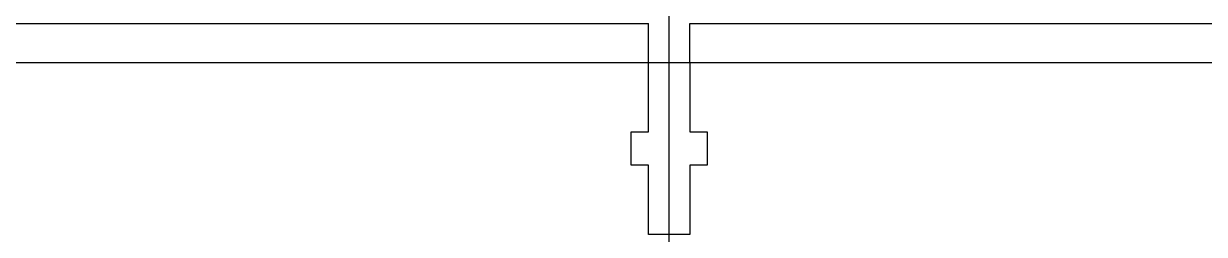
# Model space of a CAD drawing. Header units: millimetres. Extents: x -118 to 1034, y -2217 to 612.
# Drawn here: x 599 to 684.1, y 596.4 to 611.6 of the extents above; entities that cross this region are included whole.
import ezdxf

# ---------------------------------------------------------------- set-up
doc = ezdxf.new("R2010")
doc.units = ezdxf.units.MM
doc.layers.add('text', color=5, linetype='Continuous')

# ---------------------------------------------------------------- blocks, each defined once
blk = doc.blocks.new('M3 Bolt Nut Slot')
for p, q in [((-7.4, 0), (-7.4, 1.25)), ((-7.4, 1.25), (-5, 1.25)), ((-5, 1.25), (-5, 0)), ((-12.4, -3), (-12.4, 0)), ((-12.4, 0), (-7.4, 0)), ((-5, 0), (0, 0)), ((-7.4, -3), (-12.4, -3)), ((-7.4, -4.25), (-7.4, -3)), ((0, -3), (-5, -3)), ((-5, -3), (-5, -4.25)), ((-5, -4.25), (-7.4, -4.25))]:
    blk.add_line(p, q)
blk = doc.blocks.new('Back Panel')
for p, q in [((0, 2.798), (208.5, 2.798)), ((0, 2.798), (208.5, 2.798)), ((0, 2.798), (208.5, 2.798)), ((0, 2.798), (208.5, 2.798)), ((0, 2.798), (208.5, 2.798)), ((0, 2.798), (208.5, 2.798)), ((0, 2.798), (208.5, 2.798)), ((0, 2.798), (208.5, 2.798)), ((0, 2.798), (208.5, 2.798)), ((0, 2.798), (208.5, 2.798)), ((0, 2.798), (208.5, 2.798)), ((0, 2.798), (208.5, 2.798)), ((0, 2.798), (208.5, 2.798)), ((0, 2.798), (208.5, 2.798)), ((0, 2.798), (208.5, 2.798)), ((0, 2.798), (208.5, 2.798)), ((0, 2.798), (208.5, 2.798)), ((0, 2.798), (208.5, 2.798)), ((0, 2.798), (208.5, 2.798)), ((0, 2.798), (208.5, 2.798)), ((0, 2.798), (208.5, 2.798)), ((0, 2.798), (208.5, 2.798)), ((0, 2.798), (208.5, 2.798)), ((0, 2.798), (208.5, 2.798)), ((0, 2.798), (208.5, 2.798)), ((0, 2.798), (208.5, 2.798)), ((0, 2.798), (208.5, 2.798)), ((0, 2.798), (208.5, 2.798)), ((0, 2.798), (208.5, 2.798)), ((0, 2.798), (208.5, 2.798)), ((208.5, 0), (208.5, 2.798)), ((208.5, 0), (208.5, 2.798)), ((208.5, 0), (208.5, 2.798)), ((208.5, 0), (208.5, 2.798)), ((208.5, 0), (208.5, 2.798)), ((208.5, 0), (208.5, 2.798)), ((208.5, 0), (208.5, 2.798)), ((208.5, 0), (208.5, 2.798)), ((208.5, 0), (208.5, 2.798)), ((208.5, 0), (208.5, 2.798)), ((208.5, 0), (208.5, 2.798)), ((208.5, 0), (208.5, 2.798)), ((208.5, 0), (208.5, 2.798)), ((208.5, 0), (208.5, 2.798)), ((208.5, 0), (208.5, 2.798)), ((208.5, 0), (208.5, 2.798)), ((208.5, 0), (208.5, 2.798)), ((208.5, 0), (208.5, 2.798)), ((208.5, 0), (208.5, 2.798)), ((208.5, 0), (208.5, 2.798)), ((208.5, 0), (208.5, 2.798)), ((208.5, 0), (208.5, 2.798)), ((208.5, 0), (208.5, 2.798)), ((208.5, 0), (208.5, 2.798)), ((208.5, 0), (208.5, 2.798)), ((208.5, 0), (208.5, 2.798)), ((208.5, 0), (208.5, 2.798)), ((208.5, 0), (208.5, 2.798)), ((208.5, 0), (208.5, 2.798)), ((208.5, 0), (208.5, 2.798)), ((211.5, 0), (211.5, 2.798)), ((211.5, 2.798), (420, 2.798)), ((211.5, 0), (211.5, 2.798)), ((211.5, 2.798), (420, 2.798)), ((211.5, 0), (211.5, 2.798)), ((211.5, 2.798), (420, 2.798)), ((211.5, 0), (211.5, 2.798)), ((211.5, 2.798), (420, 2.798)), ((211.5, 0), (211.5, 2.798)), ((211.5, 2.798), (420, 2.798)), ((211.5, 0), (211.5, 2.798)), ((211.5, 2.798), (420, 2.798)), ((211.5, 0), (211.5, 2.798)), ((211.5, 2.798), (420, 2.798)), ((211.5, 0), (211.5, 2.798)), ((211.5, 2.798), (420, 2.798)), ((211.5, 0), (211.5, 2.798)), ((211.5, 2.798), (420, 2.798)), ((211.5, 0), (211.5, 2.798)), ((211.5, 2.798), (420, 2.798)), ((211.5, 0), (211.5, 2.798)), ((211.5, 2.798), (420, 2.798)), ((211.5, 0), (211.5, 2.798)), ((211.5, 2.798), (420, 2.798)), ((211.5, 0), (211.5, 2.798)), ((211.5, 2.798), (420, 2.798)), ((211.5, 0), (211.5, 2.798)), ((211.5, 2.798), (420, 2.798)), ((211.5, 0), (211.5, 2.798)), ((211.5, 2.798), (420, 2.798)), ((211.5, 0), (211.5, 2.798)), ((211.5, 2.798), (420, 2.798)), ((211.5, 0), (211.5, 2.798)), ((211.5, 2.798), (420, 2.798)), ((211.5, 0), (211.5, 2.798)), ((211.5, 2.798), (420, 2.798)), ((211.5, 0), (211.5, 2.798)), ((211.5, 2.798), (420, 2.798)), ((211.5, 0), (211.5, 2.798)), ((211.5, 2.798), (420, 2.798)), ((211.5, 0), (211.5, 2.798)), ((211.5, 2.798), (420, 2.798)), ((211.5, 0), (211.5, 2.798)), ((211.5, 2.798), (420, 2.798)), ((211.5, 0), (211.5, 2.798)), ((211.5, 2.798), (420, 2.798)), ((211.5, 0), (211.5, 2.798)), ((211.5, 2.798), (420, 2.798)), ((211.5, 0), (211.5, 2.798)), ((211.5, 2.798), (420, 2.798)), ((211.5, 0), (211.5, 2.798)), ((211.5, 2.798), (420, 2.798)), ((211.5, 0), (211.5, 2.798)), ((211.5, 2.798), (420, 2.798)), ((211.5, 0), (211.5, 2.798)), ((211.5, 2.798), (420, 2.798)), ((211.5, 0), (211.5, 2.798)), ((211.5, 2.798), (420, 2.798)), ((211.5, 0), (211.5, 2.798)), ((211.5, 2.798), (420, 2.798))]:
    blk.add_line(p, q)
at = {"layer": 'text'}
blk.add_line((0, 0), (420, 0), dxfattribs=at)
blk.add_line((0, 0), (420, 0), dxfattribs=at)
blk.add_line((0, 0), (420, 0), dxfattribs=at)
blk.add_line((0, 0), (420, 0), dxfattribs=at)
blk.add_line((0, 0), (420, 0), dxfattribs=at)
blk.add_line((0, 0), (420, 0), dxfattribs=at)
blk.add_line((0, 0), (420, 0), dxfattribs=at)
blk.add_line((0, 0), (420, 0), dxfattribs=at)
blk.add_line((0, 0), (420, 0), dxfattribs=at)
blk.add_line((0, 0), (420, 0), dxfattribs=at)
blk.add_line((0, 0), (420, 0), dxfattribs=at)
blk.add_line((0, 0), (420, 0), dxfattribs=at)
blk.add_line((0, 0), (420, 0), dxfattribs=at)
blk.add_line((0, 0), (420, 0), dxfattribs=at)
blk.add_line((0, 0), (420, 0), dxfattribs=at)
blk.add_line((0, 0), (420, 0), dxfattribs=at)
blk.add_line((0, 0), (420, 0), dxfattribs=at)
blk.add_line((0, 0), (420, 0), dxfattribs=at)
blk.add_line((0, 0), (420, 0), dxfattribs=at)
blk.add_line((0, 0), (420, 0), dxfattribs=at)
blk.add_line((0, 0), (420, 0), dxfattribs=at)
blk.add_line((0, 0), (420, 0), dxfattribs=at)
blk.add_line((0, 0), (420, 0), dxfattribs=at)
blk.add_line((0, 0), (420, 0), dxfattribs=at)
blk.add_line((0, 0), (420, 0), dxfattribs=at)
blk.add_line((0, 0), (420, 0), dxfattribs=at)
blk.add_line((0, 0), (420, 0), dxfattribs=at)
blk.add_line((0, 0), (420, 0), dxfattribs=at)
blk.add_line((0, 0), (420, 0), dxfattribs=at)
blk.add_line((0, 0), (420, 0), dxfattribs=at)
at = {"rotation": 90}
blk.add_blockref('M3 Bolt Nut Slot', (208.5, 0), dxfattribs=at)
blk.add_blockref('M3 Bolt Nut Slot', (208.5, 0), dxfattribs=at)
blk.add_blockref('M3 Bolt Nut Slot', (208.5, 0), dxfattribs=at)
blk.add_blockref('M3 Bolt Nut Slot', (208.5, 0), dxfattribs=at)
blk.add_blockref('M3 Bolt Nut Slot', (208.5, 0), dxfattribs=at)
blk.add_blockref('M3 Bolt Nut Slot', (208.5, 0), dxfattribs=at)
blk.add_blockref('M3 Bolt Nut Slot', (208.5, 0), dxfattribs=at)
blk.add_blockref('M3 Bolt Nut Slot', (208.5, 0), dxfattribs=at)
blk.add_blockref('M3 Bolt Nut Slot', (208.5, 0), dxfattribs=at)
blk.add_blockref('M3 Bolt Nut Slot', (208.5, 0), dxfattribs=at)
blk.add_blockref('M3 Bolt Nut Slot', (208.5, 0), dxfattribs=at)
blk.add_blockref('M3 Bolt Nut Slot', (208.5, 0), dxfattribs=at)
blk.add_blockref('M3 Bolt Nut Slot', (208.5, 0), dxfattribs=at)
blk.add_blockref('M3 Bolt Nut Slot', (208.5, 0), dxfattribs=at)
blk.add_blockref('M3 Bolt Nut Slot', (208.5, 0), dxfattribs=at)
blk.add_blockref('M3 Bolt Nut Slot', (208.5, 0), dxfattribs=at)
blk.add_blockref('M3 Bolt Nut Slot', (208.5, 0), dxfattribs=at)
blk.add_blockref('M3 Bolt Nut Slot', (208.5, 0), dxfattribs=at)
blk.add_blockref('M3 Bolt Nut Slot', (208.5, 0), dxfattribs=at)
blk.add_blockref('M3 Bolt Nut Slot', (208.5, 0), dxfattribs=at)
blk.add_blockref('M3 Bolt Nut Slot', (208.5, 0), dxfattribs=at)
blk.add_blockref('M3 Bolt Nut Slot', (208.5, 0), dxfattribs=at)
blk.add_blockref('M3 Bolt Nut Slot', (208.5, 0), dxfattribs=at)
blk.add_blockref('M3 Bolt Nut Slot', (208.5, 0), dxfattribs=at)
blk.add_blockref('M3 Bolt Nut Slot', (208.5, 0), dxfattribs=at)
blk.add_blockref('M3 Bolt Nut Slot', (208.5, 0), dxfattribs=at)
blk.add_blockref('M3 Bolt Nut Slot', (208.5, 0), dxfattribs=at)
blk.add_blockref('M3 Bolt Nut Slot', (208.5, 0), dxfattribs=at)
blk.add_blockref('M3 Bolt Nut Slot', (208.5, 0), dxfattribs=at)
blk.add_blockref('M3 Bolt Nut Slot', (208.5, 0), dxfattribs=at)

msp = doc.modelspace()

# ---------------------------------------------------------------- linework, layer by layer
msp.add_xline((645.5074, -1622.6069), (0, 1))

# ---------------------------------------------------------------- block references
msp.add_blockref('Back Panel', (435.5074, 608.8369))

doc.saveas('drawing.dxf')
